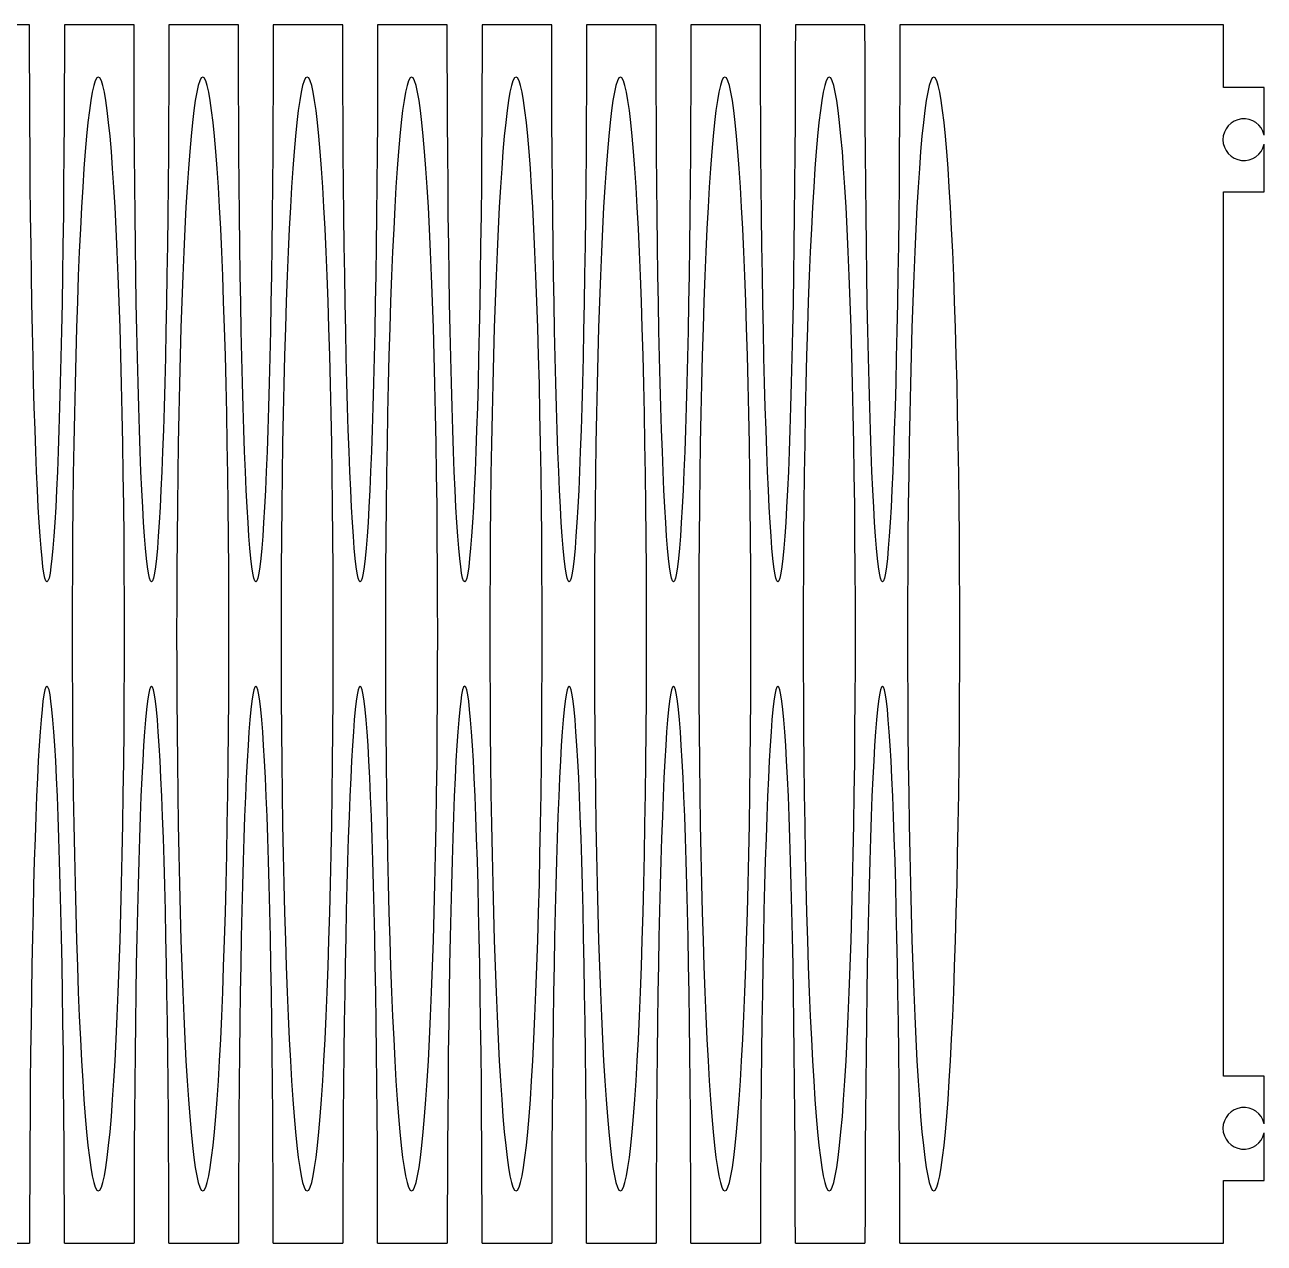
# Model space of a CAD drawing. Header units: inches. Extents: x 0.83 to 7.92, y -2.32 to 1.75.
# Drawn here: x 4.356 to 7.917, y -1.75 to 1.75 of the extents above; entities that cross this region are included whole.
import ezdxf

# ---------------------------------------------------------------- set-up
doc = ezdxf.new("R2010")
doc.units = ezdxf.units.IN
doc.header["$MEASUREMENT"] = 0

msp = doc.modelspace()

# ---------------------------------------------------------------- linework, layer by layer
at = {"color": 7, "linetype": 'Continuous', "lineweight": 25}
for p, q in [((4.37, 1.75), (4.17, 1.75)), ((4.67, 1.75), (4.47, 1.75)), ((4.97, 1.75), (4.77, 1.75)), ((5.27, 1.75), (5.07, 1.75)), ((5.57, 1.75), (5.37, 1.75)), ((5.87, 1.75), (5.67, 1.75)), ((6.17, 1.75), (5.97, 1.75)), ((6.47, 1.75), (6.27, 1.75)), ((6.77, 1.75), (6.57, 1.75)), ((7.8, 1.75), (6.87, 1.75)), ((7.8, 1.57), (7.8, 1.75)), ((7.917, 1.57), (7.8, 1.57)), ((7.917, 1.4333), (7.917, 1.57)), ((7.917, 1.27), (7.917, 1.4067)), ((7.8, 1.27), (7.917, 1.27)), ((7.8, -1.27), (7.8, 1.27)), ((7.917, -1.27), (7.8, -1.27)), ((7.917, -1.4067), (7.917, -1.27)), ((7.917, -1.57), (7.917, -1.4333)), ((7.8, -1.57), (7.917, -1.57)), ((7.8, -1.75), (7.8, -1.57)), ((4.17, -1.75), (4.37, -1.75)), ((4.47, -1.75), (4.67, -1.75)), ((4.77, -1.75), (4.97, -1.75)), ((5.07, -1.75), (5.27, -1.75)), ((5.37, -1.75), (5.57, -1.75)), ((5.67, -1.75), (5.87, -1.75)), ((5.97, -1.75), (6.17, -1.75)), ((6.27, -1.75), (6.47, -1.75)), ((6.57, -1.75), (6.77, -1.75)), ((6.87, -1.75), (7.8, -1.75))]:
    msp.add_line(p, q, dxfattribs=at)
at = {"color": 7, "linetype": 'Continuous', "lineweight": 25, "flags": 128}
for points in [[(4.47, 1.75), (4.4699, 1.657), (4.4697, 1.5643), (4.4692, 1.4722), (4.4687, 1.381), (4.4679, 1.2911), (4.467, 1.2028), (4.4659, 1.1163), (4.4647, 1.0319), (4.4633, 0.95), (4.4618, 0.8708), (4.4601, 0.7945), (4.4583, 0.7215), (4.4564, 0.652), (4.4543, 0.5862), (4.4521, 0.5243), (4.4499, 0.4666), (4.4475, 0.4132), (4.445, 0.3644), (4.4424, 0.3202), (4.4398, 0.2809), (4.4371, 0.2465), (4.4343, 0.2172), (4.4315, 0.1931), (4.4287, 0.1743), (4.4258, 0.1608), (4.4229, 0.1527), (4.42, 0.15), (4.4171, 0.1527), (4.4142, 0.1608), (4.4113, 0.1743), (4.4085, 0.1931), (4.4057, 0.2172), (4.4029, 0.2465), (4.4002, 0.2809), (4.3976, 0.3202), (4.395, 0.3644), (4.3925, 0.4132), (4.3901, 0.4666), (4.3879, 0.5243), (4.3857, 0.5862), (4.3836, 0.652), (4.3817, 0.7215), (4.3799, 0.7945), (4.3782, 0.8708), (4.3767, 0.95), (4.3753, 1.0319), (4.3741, 1.1163), (4.373, 1.2028), (4.3721, 1.2911), (4.3713, 1.381), (4.3708, 1.4722), (4.3703, 1.5643), (4.3701, 1.657), (4.37, 1.75)], [(4.77, 1.75), (4.7699, 1.657), (4.7697, 1.5643), (4.7692, 1.4722), (4.7687, 1.381), (4.7679, 1.2911), (4.767, 1.2028), (4.7659, 1.1163), (4.7647, 1.0319), (4.7633, 0.95), (4.7618, 0.8708), (4.7601, 0.7945), (4.7583, 0.7215), (4.7564, 0.652), (4.7543, 0.5862), (4.7521, 0.5243), (4.7499, 0.4666), (4.7475, 0.4132), (4.745, 0.3644), (4.7424, 0.3202), (4.7398, 0.2809), (4.7371, 0.2465), (4.7343, 0.2172), (4.7315, 0.1931), (4.7287, 0.1743), (4.7258, 0.1608), (4.7229, 0.1527), (4.72, 0.15), (4.7171, 0.1527), (4.7142, 0.1608), (4.7113, 0.1743), (4.7085, 0.1931), (4.7057, 0.2172), (4.7029, 0.2465), (4.7002, 0.2809), (4.6976, 0.3202), (4.695, 0.3644), (4.6925, 0.4132), (4.6901, 0.4666), (4.6879, 0.5243), (4.6857, 0.5862), (4.6836, 0.652), (4.6817, 0.7215), (4.6799, 0.7945), (4.6782, 0.8708), (4.6767, 0.95), (4.6753, 1.0319), (4.6741, 1.1163), (4.673, 1.2028), (4.6721, 1.2911), (4.6713, 1.381), (4.6708, 1.4722), (4.6703, 1.5643), (4.6701, 1.657), (4.67, 1.75)], [(5.07, 1.75), (5.0699, 1.657), (5.0697, 1.5643), (5.0692, 1.4722), (5.0687, 1.381), (5.0679, 1.2911), (5.067, 1.2028), (5.0659, 1.1163), (5.0647, 1.0319), (5.0633, 0.95), (5.0618, 0.8708), (5.0601, 0.7945), (5.0583, 0.7215), (5.0564, 0.652), (5.0543, 0.5862), (5.0521, 0.5243), (5.0499, 0.4666), (5.0475, 0.4132), (5.045, 0.3644), (5.0424, 0.3202), (5.0398, 0.2809), (5.0371, 0.2465), (5.0343, 0.2172), (5.0315, 0.1931), (5.0287, 0.1743), (5.0258, 0.1608), (5.0229, 0.1527), (5.02, 0.15), (5.0171, 0.1527), (5.0142, 0.1608), (5.0113, 0.1743), (5.0085, 0.1931), (5.0057, 0.2172), (5.0029, 0.2465), (5.0002, 0.2809), (4.9976, 0.3202), (4.995, 0.3644), (4.9925, 0.4132), (4.9901, 0.4666), (4.9879, 0.5243), (4.9857, 0.5862), (4.9836, 0.652), (4.9817, 0.7215), (4.9799, 0.7945), (4.9782, 0.8708), (4.9767, 0.95), (4.9753, 1.0319), (4.9741, 1.1163), (4.973, 1.2028), (4.9721, 1.2911), (4.9713, 1.381), (4.9708, 1.4722), (4.9703, 1.5643), (4.9701, 1.657), (4.97, 1.75)], [(5.37, 1.75), (5.3699, 1.657), (5.3697, 1.5643), (5.3692, 1.4722), (5.3687, 1.381), (5.3679, 1.2911), (5.367, 1.2028), (5.3659, 1.1163), (5.3647, 1.0319), (5.3633, 0.95), (5.3618, 0.8708), (5.3601, 0.7945), (5.3583, 0.7215), (5.3564, 0.652), (5.3543, 0.5862), (5.3521, 0.5243), (5.3499, 0.4666), (5.3475, 0.4132), (5.345, 0.3644), (5.3424, 0.3202), (5.3398, 0.2809), (5.3371, 0.2465), (5.3343, 0.2172), (5.3315, 0.1931), (5.3287, 0.1743), (5.3258, 0.1608), (5.3229, 0.1527), (5.32, 0.15), (5.3171, 0.1527), (5.3142, 0.1608), (5.3113, 0.1743), (5.3085, 0.1931), (5.3057, 0.2172), (5.3029, 0.2465), (5.3002, 0.2809), (5.2976, 0.3202), (5.295, 0.3644), (5.2925, 0.4132), (5.2901, 0.4666), (5.2879, 0.5243), (5.2857, 0.5862), (5.2836, 0.652), (5.2817, 0.7215), (5.2799, 0.7945), (5.2782, 0.8708), (5.2767, 0.95), (5.2753, 1.0319), (5.2741, 1.1163), (5.273, 1.2028), (5.2721, 1.2911), (5.2713, 1.381), (5.2708, 1.4722), (5.2703, 1.5643), (5.2701, 1.657), (5.27, 1.75)], [(5.67, 1.75), (5.6699, 1.657), (5.6697, 1.5643), (5.6692, 1.4722), (5.6687, 1.381), (5.6679, 1.2911), (5.667, 1.2028), (5.6659, 1.1163), (5.6647, 1.0319), (5.6633, 0.95), (5.6618, 0.8708), (5.6601, 0.7945), (5.6583, 0.7215), (5.6564, 0.652), (5.6543, 0.5862), (5.6521, 0.5243), (5.6499, 0.4666), (5.6475, 0.4132), (5.645, 0.3644), (5.6424, 0.3202), (5.6398, 0.2809), (5.6371, 0.2465), (5.6343, 0.2172), (5.6315, 0.1931), (5.6287, 0.1743), (5.6258, 0.1608), (5.6229, 0.1527), (5.62, 0.15), (5.6171, 0.1527), (5.6142, 0.1608), (5.6113, 0.1743), (5.6085, 0.1931), (5.6057, 0.2172), (5.6029, 0.2465), (5.6002, 0.2809), (5.5976, 0.3202), (5.595, 0.3644), (5.5925, 0.4132), (5.5901, 0.4666), (5.5879, 0.5243), (5.5857, 0.5862), (5.5836, 0.652), (5.5817, 0.7215), (5.5799, 0.7945), (5.5782, 0.8708), (5.5767, 0.95), (5.5753, 1.0319), (5.5741, 1.1163), (5.573, 1.2028), (5.5721, 1.2911), (5.5713, 1.381), (5.5708, 1.4722), (5.5703, 1.5643), (5.5701, 1.657), (5.57, 1.75)], [(5.97, 1.75), (5.9699, 1.657), (5.9697, 1.5643), (5.9692, 1.4722), (5.9687, 1.381), (5.9679, 1.2911), (5.967, 1.2028), (5.9659, 1.1163), (5.9647, 1.0319), (5.9633, 0.95), (5.9618, 0.8708), (5.9601, 0.7945), (5.9583, 0.7215), (5.9564, 0.652), (5.9543, 0.5862), (5.9521, 0.5243), (5.9499, 0.4666), (5.9475, 0.4132), (5.945, 0.3644), (5.9424, 0.3202), (5.9398, 0.2809), (5.9371, 0.2465), (5.9343, 0.2172), (5.9315, 0.1931), (5.9287, 0.1743), (5.9258, 0.1608), (5.9229, 0.1527), (5.92, 0.15), (5.9171, 0.1527), (5.9142, 0.1608), (5.9113, 0.1743), (5.9085, 0.1931), (5.9057, 0.2172), (5.9029, 0.2465), (5.9002, 0.2809), (5.8976, 0.3202), (5.895, 0.3644), (5.8925, 0.4132), (5.8901, 0.4666), (5.8879, 0.5243), (5.8857, 0.5862), (5.8836, 0.652), (5.8817, 0.7215), (5.8799, 0.7945), (5.8782, 0.8708), (5.8767, 0.95), (5.8753, 1.0319), (5.8741, 1.1163), (5.873, 1.2028), (5.8721, 1.2911), (5.8713, 1.381), (5.8708, 1.4722), (5.8703, 1.5643), (5.8701, 1.657), (5.87, 1.75)], [(6.27, 1.75), (6.2699, 1.657), (6.2697, 1.5643), (6.2692, 1.4722), (6.2687, 1.381), (6.2679, 1.2911), (6.267, 1.2028), (6.2659, 1.1163), (6.2647, 1.0319), (6.2633, 0.95), (6.2618, 0.8708), (6.2601, 0.7945), (6.2583, 0.7215), (6.2564, 0.652), (6.2543, 0.5862), (6.2521, 0.5243), (6.2499, 0.4666), (6.2475, 0.4132), (6.245, 0.3644), (6.2424, 0.3202), (6.2398, 0.2809), (6.2371, 0.2465), (6.2343, 0.2172), (6.2315, 0.1931), (6.2287, 0.1743), (6.2258, 0.1608), (6.2229, 0.1527), (6.22, 0.15), (6.2171, 0.1527), (6.2142, 0.1608), (6.2113, 0.1743), (6.2085, 0.1931), (6.2057, 0.2172), (6.2029, 0.2465), (6.2002, 0.2809), (6.1976, 0.3202), (6.195, 0.3644), (6.1925, 0.4132), (6.1901, 0.4666), (6.1879, 0.5243), (6.1857, 0.5862), (6.1836, 0.652), (6.1817, 0.7215), (6.1799, 0.7945), (6.1782, 0.8708), (6.1767, 0.95), (6.1753, 1.0319), (6.1741, 1.1163), (6.173, 1.2028), (6.1721, 1.2911), (6.1713, 1.381), (6.1708, 1.4722), (6.1703, 1.5643), (6.1701, 1.657), (6.17, 1.75)], [(6.57, 1.75), (6.5699, 1.657), (6.5697, 1.5643), (6.5692, 1.4722), (6.5687, 1.381), (6.5679, 1.2911), (6.567, 1.2028), (6.5659, 1.1163), (6.5647, 1.0319), (6.5633, 0.95), (6.5618, 0.8708), (6.5601, 0.7945), (6.5583, 0.7215), (6.5564, 0.652), (6.5543, 0.5862), (6.5521, 0.5243), (6.5499, 0.4666), (6.5475, 0.4132), (6.545, 0.3644), (6.5424, 0.3202), (6.5398, 0.2809), (6.5371, 0.2465), (6.5343, 0.2172), (6.5315, 0.1931), (6.5287, 0.1743), (6.5258, 0.1608), (6.5229, 0.1527), (6.52, 0.15), (6.5171, 0.1527), (6.5142, 0.1608), (6.5113, 0.1743), (6.5085, 0.1931), (6.5057, 0.2172), (6.5029, 0.2465), (6.5002, 0.2809), (6.4976, 0.3202), (6.495, 0.3644), (6.4925, 0.4132), (6.4901, 0.4666), (6.4879, 0.5243), (6.4857, 0.5862), (6.4836, 0.652), (6.4817, 0.7215), (6.4799, 0.7945), (6.4782, 0.8708), (6.4767, 0.95), (6.4753, 1.0319), (6.4741, 1.1163), (6.473, 1.2028), (6.4721, 1.2911), (6.4713, 1.381), (6.4708, 1.4722), (6.4703, 1.5643), (6.4701, 1.657), (6.47, 1.75)], [(6.87, 1.75), (6.8699, 1.657), (6.8697, 1.5643), (6.8692, 1.4722), (6.8687, 1.381), (6.8679, 1.2911), (6.867, 1.2028), (6.8659, 1.1163), (6.8647, 1.0319), (6.8633, 0.95), (6.8618, 0.8708), (6.8601, 0.7945), (6.8583, 0.7215), (6.8564, 0.652), (6.8543, 0.5862), (6.8521, 0.5243), (6.8499, 0.4666), (6.8475, 0.4132), (6.845, 0.3644), (6.8424, 0.3202), (6.8398, 0.2809), (6.8371, 0.2465), (6.8343, 0.2172), (6.8315, 0.1931), (6.8287, 0.1743), (6.8258, 0.1608), (6.8229, 0.1527), (6.82, 0.15), (6.8171, 0.1527), (6.8142, 0.1608), (6.8113, 0.1743), (6.8085, 0.1931), (6.8057, 0.2172), (6.8029, 0.2465), (6.8002, 0.2809), (6.7976, 0.3202), (6.795, 0.3644), (6.7925, 0.4132), (6.7901, 0.4666), (6.7879, 0.5243), (6.7857, 0.5862), (6.7836, 0.652), (6.7817, 0.7215), (6.7799, 0.7945), (6.7782, 0.8708), (6.7767, 0.95), (6.7753, 1.0319), (6.7741, 1.1163), (6.773, 1.2028), (6.7721, 1.2911), (6.7713, 1.381), (6.7708, 1.4722), (6.7703, 1.5643), (6.7701, 1.657), (6.77, 1.75)], [(4.5675, 1.6), (4.5631, 1.5973), (4.5588, 1.5892), (4.5545, 1.5757), (4.5502, 1.5569), (4.546, 1.5328), (4.5418, 1.5035), (4.5378, 1.4691), (4.5338, 1.4298), (4.53, 1.3856), (4.5263, 1.3368), (4.5227, 1.2834), (4.5193, 1.2257), (4.516, 1.1638), (4.5129, 1.098), (4.51, 1.0285), (4.5073, 0.9555), (4.5048, 0.8792), (4.5025, 0.8), (4.5005, 0.7181), (4.4986, 0.6337), (4.497, 0.5472), (4.4956, 0.4589), (4.4945, 0.369), (4.4936, 0.2778), (4.493, 0.1857), (4.4926, 0.093), (4.4925, 0), (4.4926, -0.093), (4.493, -0.1857), (4.4936, -0.2778), (4.4945, -0.369), (4.4956, -0.4589), (4.497, -0.5472), (4.4986, -0.6337), (4.5005, -0.7181), (4.5025, -0.8), (4.5048, -0.8792), (4.5073, -0.9555), (4.51, -1.0285), (4.5129, -1.098), (4.516, -1.1638), (4.5193, -1.2257), (4.5227, -1.2834), (4.5263, -1.3368), (4.53, -1.3856), (4.5338, -1.4298), (4.5378, -1.4691), (4.5418, -1.5035), (4.546, -1.5328), (4.5502, -1.5569), (4.5545, -1.5757), (4.5588, -1.5892), (4.5631, -1.5973), (4.5675, -1.6), (4.5718, -1.5973), (4.5762, -1.5892), (4.5805, -1.5757), (4.5848, -1.5569), (4.589, -1.5328), (4.5931, -1.5035), (4.5972, -1.4691), (4.6011, -1.4298), (4.605, -1.3856), (4.6087, -1.3368), (4.6123, -1.2834), (4.6157, -1.2257), (4.619, -1.1638), (4.622, -1.098), (4.6249, -1.0285), (4.6276, -0.9555), (4.6301, -0.8792), (4.6324, -0.8), (4.6345, -0.7181), (4.6363, -0.6337), (4.638, -0.5472), (4.6393, -0.4589), (4.6405, -0.369), (4.6413, -0.2778), (4.642, -0.1857), (4.6424, -0.093), (4.6425, 0), (4.6424, 0.093), (4.642, 0.1857), (4.6413, 0.2778), (4.6405, 0.369), (4.6393, 0.4589), (4.638, 0.5472), (4.6363, 0.6337), (4.6345, 0.7181), (4.6324, 0.8), (4.6301, 0.8792), (4.6276, 0.9555), (4.6249, 1.0285), (4.622, 1.098), (4.619, 1.1638), (4.6157, 1.2257), (4.6123, 1.2834), (4.6087, 1.3368), (4.605, 1.3856), (4.6011, 1.4298), (4.5972, 1.4691), (4.5931, 1.5035), (4.589, 1.5328), (4.5848, 1.5569), (4.5805, 1.5757), (4.5762, 1.5892), (4.5718, 1.5973), (4.5675, 1.6)], [(4.8675, 1.6), (4.8631, 1.5973), (4.8588, 1.5892), (4.8545, 1.5757), (4.8502, 1.5569), (4.846, 1.5328), (4.8418, 1.5035), (4.8378, 1.4691), (4.8338, 1.4298), (4.83, 1.3856), (4.8263, 1.3368), (4.8227, 1.2834), (4.8193, 1.2257), (4.816, 1.1638), (4.8129, 1.098), (4.81, 1.0285), (4.8073, 0.9555), (4.8048, 0.8792), (4.8025, 0.8), (4.8005, 0.7181), (4.7986, 0.6337), (4.797, 0.5472), (4.7956, 0.4589), (4.7945, 0.369), (4.7936, 0.2778), (4.793, 0.1857), (4.7926, 0.093), (4.7925, 0), (4.7926, -0.093), (4.793, -0.1857), (4.7936, -0.2778), (4.7945, -0.369), (4.7956, -0.4589), (4.797, -0.5472), (4.7986, -0.6337), (4.8005, -0.7181), (4.8025, -0.8), (4.8048, -0.8792), (4.8073, -0.9555), (4.81, -1.0285), (4.8129, -1.098), (4.816, -1.1638), (4.8193, -1.2257), (4.8227, -1.2834), (4.8263, -1.3368), (4.83, -1.3856), (4.8338, -1.4298), (4.8378, -1.4691), (4.8418, -1.5035), (4.846, -1.5328), (4.8502, -1.5569), (4.8545, -1.5757), (4.8588, -1.5892), (4.8631, -1.5973), (4.8675, -1.6), (4.8718, -1.5973), (4.8762, -1.5892), (4.8805, -1.5757), (4.8848, -1.5569), (4.889, -1.5328), (4.8931, -1.5035), (4.8972, -1.4691), (4.9011, -1.4298), (4.905, -1.3856), (4.9087, -1.3368), (4.9123, -1.2834), (4.9157, -1.2257), (4.919, -1.1638), (4.922, -1.098), (4.9249, -1.0285), (4.9276, -0.9555), (4.9301, -0.8792), (4.9324, -0.8), (4.9345, -0.7181), (4.9363, -0.6337), (4.938, -0.5472), (4.9393, -0.4589), (4.9405, -0.369), (4.9413, -0.2778), (4.942, -0.1857), (4.9424, -0.093), (4.9425, 0), (4.9424, 0.093), (4.942, 0.1857), (4.9413, 0.2778), (4.9405, 0.369), (4.9393, 0.4589), (4.938, 0.5472), (4.9363, 0.6337), (4.9345, 0.7181), (4.9324, 0.8), (4.9301, 0.8792), (4.9276, 0.9555), (4.9249, 1.0285), (4.922, 1.098), (4.919, 1.1638), (4.9157, 1.2257), (4.9123, 1.2834), (4.9087, 1.3368), (4.905, 1.3856), (4.9011, 1.4298), (4.8972, 1.4691), (4.8931, 1.5035), (4.889, 1.5328), (4.8848, 1.5569), (4.8805, 1.5757), (4.8762, 1.5892), (4.8718, 1.5973), (4.8675, 1.6)], [(5.1675, 1.6), (5.1631, 1.5973), (5.1588, 1.5892), (5.1545, 1.5757), (5.1502, 1.5569), (5.146, 1.5328), (5.1418, 1.5035), (5.1378, 1.4691), (5.1338, 1.4298), (5.13, 1.3856), (5.1263, 1.3368), (5.1227, 1.2834), (5.1193, 1.2257), (5.116, 1.1638), (5.1129, 1.098), (5.11, 1.0285), (5.1073, 0.9555), (5.1048, 0.8792), (5.1025, 0.8), (5.1005, 0.7181), (5.0986, 0.6337), (5.097, 0.5472), (5.0956, 0.4589), (5.0945, 0.369), (5.0936, 0.2778), (5.093, 0.1857), (5.0926, 0.093), (5.0925, 0), (5.0926, -0.093), (5.093, -0.1857), (5.0936, -0.2778), (5.0945, -0.369), (5.0956, -0.4589), (5.097, -0.5472), (5.0986, -0.6337), (5.1005, -0.7181), (5.1025, -0.8), (5.1048, -0.8792), (5.1073, -0.9555), (5.11, -1.0285), (5.1129, -1.098), (5.116, -1.1638), (5.1193, -1.2257), (5.1227, -1.2834), (5.1263, -1.3368), (5.13, -1.3856), (5.1338, -1.4298), (5.1378, -1.4691), (5.1418, -1.5035), (5.146, -1.5328), (5.1502, -1.5569), (5.1545, -1.5757), (5.1588, -1.5892), (5.1631, -1.5973), (5.1675, -1.6), (5.1718, -1.5973), (5.1762, -1.5892), (5.1805, -1.5757), (5.1848, -1.5569), (5.189, -1.5328), (5.1931, -1.5035), (5.1972, -1.4691), (5.2011, -1.4298), (5.205, -1.3856), (5.2087, -1.3368), (5.2123, -1.2834), (5.2157, -1.2257), (5.219, -1.1638), (5.222, -1.098), (5.2249, -1.0285), (5.2276, -0.9555), (5.2301, -0.8792), (5.2324, -0.8), (5.2345, -0.7181), (5.2363, -0.6337), (5.238, -0.5472), (5.2393, -0.4589), (5.2405, -0.369), (5.2413, -0.2778), (5.242, -0.1857), (5.2424, -0.093), (5.2425, 0), (5.2424, 0.093), (5.242, 0.1857), (5.2413, 0.2778), (5.2405, 0.369), (5.2393, 0.4589), (5.238, 0.5472), (5.2363, 0.6337), (5.2345, 0.7181), (5.2324, 0.8), (5.2301, 0.8792), (5.2276, 0.9555), (5.2249, 1.0285), (5.222, 1.098), (5.219, 1.1638), (5.2157, 1.2257), (5.2123, 1.2834), (5.2087, 1.3368), (5.205, 1.3856), (5.2011, 1.4298), (5.1972, 1.4691), (5.1931, 1.5035), (5.189, 1.5328), (5.1848, 1.5569), (5.1805, 1.5757), (5.1762, 1.5892), (5.1718, 1.5973), (5.1675, 1.6)], [(5.4675, 1.6), (5.4631, 1.5973), (5.4588, 1.5892), (5.4545, 1.5757), (5.4502, 1.5569), (5.446, 1.5328), (5.4418, 1.5035), (5.4378, 1.4691), (5.4338, 1.4298), (5.43, 1.3856), (5.4263, 1.3368), (5.4227, 1.2834), (5.4193, 1.2257), (5.416, 1.1638), (5.4129, 1.098), (5.41, 1.0285), (5.4073, 0.9555), (5.4048, 0.8792), (5.4025, 0.8), (5.4005, 0.7181), (5.3986, 0.6337), (5.397, 0.5472), (5.3956, 0.4589), (5.3945, 0.369), (5.3936, 0.2778), (5.393, 0.1857), (5.3926, 0.093), (5.3925, 0), (5.3926, -0.093), (5.393, -0.1857), (5.3936, -0.2778), (5.3945, -0.369), (5.3956, -0.4589), (5.397, -0.5472), (5.3986, -0.6337), (5.4005, -0.7181), (5.4025, -0.8), (5.4048, -0.8792), (5.4073, -0.9555), (5.41, -1.0285), (5.4129, -1.098), (5.416, -1.1638), (5.4193, -1.2257), (5.4227, -1.2834), (5.4263, -1.3368), (5.43, -1.3856), (5.4338, -1.4298), (5.4378, -1.4691), (5.4418, -1.5035), (5.446, -1.5328), (5.4502, -1.5569), (5.4545, -1.5757), (5.4588, -1.5892), (5.4631, -1.5973), (5.4675, -1.6), (5.4718, -1.5973), (5.4762, -1.5892), (5.4805, -1.5757), (5.4848, -1.5569), (5.489, -1.5328), (5.4931, -1.5035), (5.4972, -1.4691), (5.5011, -1.4298), (5.505, -1.3856), (5.5087, -1.3368), (5.5123, -1.2834), (5.5157, -1.2257), (5.519, -1.1638), (5.522, -1.098), (5.5249, -1.0285), (5.5276, -0.9555), (5.5301, -0.8792), (5.5324, -0.8), (5.5345, -0.7181), (5.5363, -0.6337), (5.538, -0.5472), (5.5393, -0.4589), (5.5405, -0.369), (5.5413, -0.2778), (5.542, -0.1857), (5.5424, -0.093), (5.5425, 0), (5.5424, 0.093), (5.542, 0.1857), (5.5413, 0.2778), (5.5405, 0.369), (5.5393, 0.4589), (5.538, 0.5472), (5.5363, 0.6337), (5.5345, 0.7181), (5.5324, 0.8), (5.5301, 0.8792), (5.5276, 0.9555), (5.5249, 1.0285), (5.522, 1.098), (5.519, 1.1638), (5.5157, 1.2257), (5.5123, 1.2834), (5.5087, 1.3368), (5.505, 1.3856), (5.5011, 1.4298), (5.4972, 1.4691), (5.4931, 1.5035), (5.489, 1.5328), (5.4848, 1.5569), (5.4805, 1.5757), (5.4762, 1.5892), (5.4718, 1.5973), (5.4675, 1.6)], [(5.7675, 1.6), (5.7631, 1.5973), (5.7588, 1.5892), (5.7545, 1.5757), (5.7502, 1.5569), (5.746, 1.5328), (5.7418, 1.5035), (5.7378, 1.4691), (5.7338, 1.4298), (5.73, 1.3856), (5.7263, 1.3368), (5.7227, 1.2834), (5.7193, 1.2257), (5.716, 1.1638), (5.7129, 1.098), (5.71, 1.0285), (5.7073, 0.9555), (5.7048, 0.8792), (5.7025, 0.8), (5.7005, 0.7181), (5.6986, 0.6337), (5.697, 0.5472), (5.6956, 0.4589), (5.6945, 0.369), (5.6936, 0.2778), (5.693, 0.1857), (5.6926, 0.093), (5.6925, 0), (5.6926, -0.093), (5.693, -0.1857), (5.6936, -0.2778), (5.6945, -0.369), (5.6956, -0.4589), (5.697, -0.5472), (5.6986, -0.6337), (5.7005, -0.7181), (5.7025, -0.8), (5.7048, -0.8792), (5.7073, -0.9555), (5.71, -1.0285), (5.7129, -1.098), (5.716, -1.1638), (5.7193, -1.2257), (5.7227, -1.2834), (5.7263, -1.3368), (5.73, -1.3856), (5.7338, -1.4298), (5.7378, -1.4691), (5.7418, -1.5035), (5.746, -1.5328), (5.7502, -1.5569), (5.7545, -1.5757), (5.7588, -1.5892), (5.7631, -1.5973), (5.7675, -1.6), (5.7718, -1.5973), (5.7762, -1.5892), (5.7805, -1.5757), (5.7848, -1.5569), (5.789, -1.5328), (5.7931, -1.5035), (5.7972, -1.4691), (5.8011, -1.4298), (5.805, -1.3856), (5.8087, -1.3368), (5.8123, -1.2834), (5.8157, -1.2257), (5.819, -1.1638), (5.822, -1.098), (5.8249, -1.0285), (5.8276, -0.9555), (5.8301, -0.8792), (5.8324, -0.8), (5.8345, -0.7181), (5.8363, -0.6337), (5.838, -0.5472), (5.8393, -0.4589), (5.8405, -0.369), (5.8413, -0.2778), (5.842, -0.1857), (5.8424, -0.093), (5.8425, 0), (5.8424, 0.093), (5.842, 0.1857), (5.8413, 0.2778), (5.8405, 0.369), (5.8393, 0.4589), (5.838, 0.5472), (5.8363, 0.6337), (5.8345, 0.7181), (5.8324, 0.8), (5.8301, 0.8792), (5.8276, 0.9555), (5.8249, 1.0285), (5.822, 1.098), (5.819, 1.1638), (5.8157, 1.2257), (5.8123, 1.2834), (5.8087, 1.3368), (5.805, 1.3856), (5.8011, 1.4298), (5.7972, 1.4691), (5.7931, 1.5035), (5.789, 1.5328), (5.7848, 1.5569), (5.7805, 1.5757), (5.7762, 1.5892), (5.7718, 1.5973), (5.7675, 1.6)], [(6.0675, 1.6), (6.0631, 1.5973), (6.0588, 1.5892), (6.0545, 1.5757), (6.0502, 1.5569), (6.046, 1.5328), (6.0418, 1.5035), (6.0378, 1.4691), (6.0338, 1.4298), (6.03, 1.3856), (6.0263, 1.3368), (6.0227, 1.2834), (6.0193, 1.2257), (6.016, 1.1638), (6.0129, 1.098), (6.01, 1.0285), (6.0073, 0.9555), (6.0048, 0.8792), (6.0025, 0.8), (6.0005, 0.7181), (5.9986, 0.6337), (5.997, 0.5472), (5.9956, 0.4589), (5.9945, 0.369), (5.9936, 0.2778), (5.993, 0.1857), (5.9926, 0.093), (5.9925, 0), (5.9926, -0.093), (5.993, -0.1857), (5.9936, -0.2778), (5.9945, -0.369), (5.9956, -0.4589), (5.997, -0.5472), (5.9986, -0.6337), (6.0005, -0.7181), (6.0025, -0.8), (6.0048, -0.8792), (6.0073, -0.9555), (6.01, -1.0285), (6.0129, -1.098), (6.016, -1.1638), (6.0193, -1.2257), (6.0227, -1.2834), (6.0263, -1.3368), (6.03, -1.3856), (6.0338, -1.4298), (6.0378, -1.4691), (6.0418, -1.5035), (6.046, -1.5328), (6.0502, -1.5569), (6.0545, -1.5757), (6.0588, -1.5892), (6.0631, -1.5973), (6.0675, -1.6), (6.0718, -1.5973), (6.0762, -1.5892), (6.0805, -1.5757), (6.0848, -1.5569), (6.089, -1.5328), (6.0931, -1.5035), (6.0972, -1.4691), (6.1011, -1.4298), (6.105, -1.3856), (6.1087, -1.3368), (6.1123, -1.2834), (6.1157, -1.2257), (6.119, -1.1638), (6.122, -1.098), (6.1249, -1.0285), (6.1276, -0.9555), (6.1301, -0.8792), (6.1324, -0.8), (6.1345, -0.7181), (6.1363, -0.6337), (6.138, -0.5472), (6.1393, -0.4589), (6.1405, -0.369), (6.1413, -0.2778), (6.142, -0.1857), (6.1424, -0.093), (6.1425, 0), (6.1424, 0.093), (6.142, 0.1857), (6.1413, 0.2778), (6.1405, 0.369), (6.1393, 0.4589), (6.138, 0.5472), (6.1363, 0.6337), (6.1345, 0.7181), (6.1324, 0.8), (6.1301, 0.8792), (6.1276, 0.9555), (6.1249, 1.0285), (6.122, 1.098), (6.119, 1.1638), (6.1157, 1.2257), (6.1123, 1.2834), (6.1087, 1.3368), (6.105, 1.3856), (6.1011, 1.4298), (6.0972, 1.4691), (6.0931, 1.5035), (6.089, 1.5328), (6.0848, 1.5569), (6.0805, 1.5757), (6.0762, 1.5892), (6.0718, 1.5973), (6.0675, 1.6)], [(6.3675, 1.6), (6.3631, 1.5973), (6.3588, 1.5892), (6.3545, 1.5757), (6.3502, 1.5569), (6.346, 1.5328), (6.3418, 1.5035), (6.3378, 1.4691), (6.3338, 1.4298), (6.33, 1.3856), (6.3263, 1.3368), (6.3227, 1.2834), (6.3193, 1.2257), (6.316, 1.1638), (6.3129, 1.098), (6.31, 1.0285), (6.3073, 0.9555), (6.3048, 0.8792), (6.3025, 0.8), (6.3005, 0.7181), (6.2986, 0.6337), (6.297, 0.5472), (6.2956, 0.4589), (6.2945, 0.369), (6.2936, 0.2778), (6.293, 0.1857), (6.2926, 0.093), (6.2925, 0), (6.2926, -0.093), (6.293, -0.1857), (6.2936, -0.2778), (6.2945, -0.369), (6.2956, -0.4589), (6.297, -0.5472), (6.2986, -0.6337), (6.3005, -0.7181), (6.3025, -0.8), (6.3048, -0.8792), (6.3073, -0.9555), (6.31, -1.0285), (6.3129, -1.098), (6.316, -1.1638), (6.3193, -1.2257), (6.3227, -1.2834), (6.3263, -1.3368), (6.33, -1.3856), (6.3338, -1.4298), (6.3378, -1.4691), (6.3418, -1.5035), (6.346, -1.5328), (6.3502, -1.5569), (6.3545, -1.5757), (6.3588, -1.5892), (6.3631, -1.5973), (6.3675, -1.6), (6.3718, -1.5973), (6.3762, -1.5892), (6.3805, -1.5757), (6.3848, -1.5569), (6.389, -1.5328), (6.3931, -1.5035), (6.3972, -1.4691), (6.4011, -1.4298), (6.405, -1.3856), (6.4087, -1.3368), (6.4123, -1.2834), (6.4157, -1.2257), (6.419, -1.1638), (6.422, -1.098), (6.4249, -1.0285), (6.4276, -0.9555), (6.4301, -0.8792), (6.4324, -0.8), (6.4345, -0.7181), (6.4363, -0.6337), (6.438, -0.5472), (6.4393, -0.4589), (6.4405, -0.369), (6.4413, -0.2778), (6.442, -0.1857), (6.4424, -0.093), (6.4425, 0), (6.4424, 0.093), (6.442, 0.1857), (6.4413, 0.2778), (6.4405, 0.369), (6.4393, 0.4589), (6.438, 0.5472), (6.4363, 0.6337), (6.4345, 0.7181), (6.4324, 0.8), (6.4301, 0.8792), (6.4276, 0.9555), (6.4249, 1.0285), (6.422, 1.098), (6.419, 1.1638), (6.4157, 1.2257), (6.4123, 1.2834), (6.4087, 1.3368), (6.405, 1.3856), (6.4011, 1.4298), (6.3972, 1.4691), (6.3931, 1.5035), (6.389, 1.5328), (6.3848, 1.5569), (6.3805, 1.5757), (6.3762, 1.5892), (6.3718, 1.5973), (6.3675, 1.6)], [(6.6675, 1.6), (6.6631, 1.5973), (6.6588, 1.5892), (6.6545, 1.5757), (6.6502, 1.5569), (6.646, 1.5328), (6.6418, 1.5035), (6.6378, 1.4691), (6.6338, 1.4298), (6.63, 1.3856), (6.6263, 1.3368), (6.6227, 1.2834), (6.6193, 1.2257), (6.616, 1.1638), (6.6129, 1.098), (6.61, 1.0285), (6.6073, 0.9555), (6.6048, 0.8792), (6.6025, 0.8), (6.6005, 0.7181), (6.5986, 0.6337), (6.597, 0.5472), (6.5956, 0.4589), (6.5945, 0.369), (6.5936, 0.2778), (6.593, 0.1857), (6.5926, 0.093), (6.5925, 0), (6.5926, -0.093), (6.593, -0.1857), (6.5936, -0.2778), (6.5945, -0.369), (6.5956, -0.4589), (6.597, -0.5472), (6.5986, -0.6337), (6.6005, -0.7181), (6.6025, -0.8), (6.6048, -0.8792), (6.6073, -0.9555), (6.61, -1.0285), (6.6129, -1.098), (6.616, -1.1638), (6.6193, -1.2257), (6.6227, -1.2834), (6.6263, -1.3368), (6.63, -1.3856), (6.6338, -1.4298), (6.6378, -1.4691), (6.6418, -1.5035), (6.646, -1.5328), (6.6502, -1.5569), (6.6545, -1.5757), (6.6588, -1.5892), (6.6631, -1.5973), (6.6675, -1.6), (6.6718, -1.5973), (6.6762, -1.5892), (6.6805, -1.5757), (6.6848, -1.5569), (6.689, -1.5328), (6.6931, -1.5035), (6.6972, -1.4691), (6.7011, -1.4298), (6.705, -1.3856), (6.7087, -1.3368), (6.7123, -1.2834), (6.7157, -1.2257), (6.719, -1.1638), (6.722, -1.098), (6.7249, -1.0285), (6.7276, -0.9555), (6.7301, -0.8792), (6.7324, -0.8), (6.7345, -0.7181), (6.7363, -0.6337), (6.738, -0.5472), (6.7393, -0.4589), (6.7405, -0.369), (6.7413, -0.2778), (6.742, -0.1857), (6.7424, -0.093), (6.7425, 0), (6.7424, 0.093), (6.742, 0.1857), (6.7413, 0.2778), (6.7405, 0.369), (6.7393, 0.4589), (6.738, 0.5472), (6.7363, 0.6337), (6.7345, 0.7181), (6.7324, 0.8), (6.7301, 0.8792), (6.7276, 0.9555), (6.7249, 1.0285), (6.722, 1.098), (6.719, 1.1638), (6.7157, 1.2257), (6.7123, 1.2834), (6.7087, 1.3368), (6.705, 1.3856), (6.7011, 1.4298), (6.6972, 1.4691), (6.6931, 1.5035), (6.689, 1.5328), (6.6848, 1.5569), (6.6805, 1.5757), (6.6762, 1.5892), (6.6718, 1.5973), (6.6675, 1.6)], [(6.9675, 1.6), (6.9631, 1.5973), (6.9588, 1.5892), (6.9545, 1.5757), (6.9502, 1.5569), (6.946, 1.5328), (6.9418, 1.5035), (6.9378, 1.4691), (6.9338, 1.4298), (6.93, 1.3856), (6.9263, 1.3368), (6.9227, 1.2834), (6.9193, 1.2257), (6.916, 1.1638), (6.9129, 1.098), (6.91, 1.0285), (6.9073, 0.9555), (6.9048, 0.8792), (6.9025, 0.8), (6.9005, 0.7181), (6.8986, 0.6337), (6.897, 0.5472), (6.8956, 0.4589), (6.8945, 0.369), (6.8936, 0.2778), (6.893, 0.1857), (6.8926, 0.093), (6.8925, 0), (6.8926, -0.093), (6.893, -0.1857), (6.8936, -0.2778), (6.8945, -0.369), (6.8956, -0.4589), (6.897, -0.5472), (6.8986, -0.6337), (6.9005, -0.7181), (6.9025, -0.8), (6.9048, -0.8792), (6.9073, -0.9555), (6.91, -1.0285), (6.9129, -1.098), (6.916, -1.1638), (6.9193, -1.2257), (6.9227, -1.2834), (6.9263, -1.3368), (6.93, -1.3856), (6.9338, -1.4298), (6.9378, -1.4691), (6.9418, -1.5035), (6.946, -1.5328), (6.9502, -1.5569), (6.9545, -1.5757), (6.9588, -1.5892), (6.9631, -1.5973), (6.9675, -1.6), (6.9718, -1.5973), (6.9762, -1.5892), (6.9805, -1.5757), (6.9848, -1.5569), (6.989, -1.5328), (6.9931, -1.5035), (6.9972, -1.4691), (7.0011, -1.4298), (7.005, -1.3856), (7.0087, -1.3368), (7.0123, -1.2834), (7.0157, -1.2257), (7.019, -1.1638), (7.022, -1.098), (7.0249, -1.0285), (7.0276, -0.9555), (7.0301, -0.8792), (7.0324, -0.8), (7.0345, -0.7181), (7.0363, -0.6337), (7.038, -0.5472), (7.0393, -0.4589), (7.0405, -0.369), (7.0413, -0.2778), (7.042, -0.1857), (7.0424, -0.093), (7.0425, 0), (7.0424, 0.093), (7.042, 0.1857), (7.0413, 0.2778), (7.0405, 0.369), (7.0393, 0.4589), (7.038, 0.5472), (7.0363, 0.6337), (7.0345, 0.7181), (7.0324, 0.8), (7.0301, 0.8792), (7.0276, 0.9555), (7.0249, 1.0285), (7.022, 1.098), (7.019, 1.1638), (7.0157, 1.2257), (7.0123, 1.2834), (7.0087, 1.3368), (7.005, 1.3856), (7.0011, 1.4298), (6.9972, 1.4691), (6.9931, 1.5035), (6.989, 1.5328), (6.9848, 1.5569), (6.9805, 1.5757), (6.9762, 1.5892), (6.9718, 1.5973), (6.9675, 1.6)], [(4.47, -1.75), (4.4699, -1.657), (4.4697, -1.5643), (4.4692, -1.4722), (4.4687, -1.381), (4.4679, -1.2911), (4.467, -1.2028), (4.4659, -1.1163), (4.4647, -1.0319), (4.4633, -0.95), (4.4618, -0.8708), (4.4601, -0.7945), (4.4583, -0.7215), (4.4564, -0.652), (4.4543, -0.5862), (4.4521, -0.5243), (4.4499, -0.4666), (4.4475, -0.4132), (4.445, -0.3644), (4.4424, -0.3202), (4.4398, -0.2809), (4.4371, -0.2465), (4.4343, -0.2172), (4.4315, -0.1931), (4.4287, -0.1743), (4.4258, -0.1608), (4.4229, -0.1527), (4.42, -0.15), (4.4171, -0.1527), (4.4142, -0.1608), (4.4113, -0.1743), (4.4085, -0.1931), (4.4057, -0.2172), (4.4029, -0.2465), (4.4002, -0.2809), (4.3976, -0.3202), (4.395, -0.3644), (4.3925, -0.4132), (4.3901, -0.4666), (4.3879, -0.5243), (4.3857, -0.5862), (4.3836, -0.652), (4.3817, -0.7215), (4.3799, -0.7945), (4.3782, -0.8708), (4.3767, -0.95), (4.3753, -1.0319), (4.3741, -1.1163), (4.373, -1.2028), (4.3721, -1.2911), (4.3713, -1.381), (4.3708, -1.4722), (4.3703, -1.5643), (4.3701, -1.657), (4.37, -1.75)], [(4.77, -1.75), (4.7699, -1.657), (4.7697, -1.5643), (4.7692, -1.4722), (4.7687, -1.381), (4.7679, -1.2911), (4.767, -1.2028), (4.7659, -1.1163), (4.7647, -1.0319), (4.7633, -0.95), (4.7618, -0.8708), (4.7601, -0.7945), (4.7583, -0.7215), (4.7564, -0.652), (4.7543, -0.5862), (4.7521, -0.5243), (4.7499, -0.4666), (4.7475, -0.4132), (4.745, -0.3644), (4.7424, -0.3202), (4.7398, -0.2809), (4.7371, -0.2465), (4.7343, -0.2172), (4.7315, -0.1931), (4.7287, -0.1743), (4.7258, -0.1608), (4.7229, -0.1527), (4.72, -0.15), (4.7171, -0.1527), (4.7142, -0.1608), (4.7113, -0.1743), (4.7085, -0.1931), (4.7057, -0.2172), (4.7029, -0.2465), (4.7002, -0.2809), (4.6976, -0.3202), (4.695, -0.3644), (4.6925, -0.4132), (4.6901, -0.4666), (4.6879, -0.5243), (4.6857, -0.5862), (4.6836, -0.652), (4.6817, -0.7215), (4.6799, -0.7945), (4.6782, -0.8708), (4.6767, -0.95), (4.6753, -1.0319), (4.6741, -1.1163), (4.673, -1.2028), (4.6721, -1.2911), (4.6713, -1.381), (4.6708, -1.4722), (4.6703, -1.5643), (4.6701, -1.657), (4.67, -1.75)], [(5.07, -1.75), (5.0699, -1.657), (5.0697, -1.5643), (5.0692, -1.4722), (5.0687, -1.381), (5.0679, -1.2911), (5.067, -1.2028), (5.0659, -1.1163), (5.0647, -1.0319), (5.0633, -0.95), (5.0618, -0.8708), (5.0601, -0.7945), (5.0583, -0.7215), (5.0564, -0.652), (5.0543, -0.5862), (5.0521, -0.5243), (5.0499, -0.4666), (5.0475, -0.4132), (5.045, -0.3644), (5.0424, -0.3202), (5.0398, -0.2809), (5.0371, -0.2465), (5.0343, -0.2172), (5.0315, -0.1931), (5.0287, -0.1743), (5.0258, -0.1608), (5.0229, -0.1527), (5.02, -0.15), (5.0171, -0.1527), (5.0142, -0.1608), (5.0113, -0.1743), (5.0085, -0.1931), (5.0057, -0.2172), (5.0029, -0.2465), (5.0002, -0.2809), (4.9976, -0.3202), (4.995, -0.3644), (4.9925, -0.4132), (4.9901, -0.4666), (4.9879, -0.5243), (4.9857, -0.5862), (4.9836, -0.652), (4.9817, -0.7215), (4.9799, -0.7945), (4.9782, -0.8708), (4.9767, -0.95), (4.9753, -1.0319), (4.9741, -1.1163), (4.973, -1.2028), (4.9721, -1.2911), (4.9713, -1.381), (4.9708, -1.4722), (4.9703, -1.5643), (4.9701, -1.657), (4.97, -1.75)], [(5.37, -1.75), (5.3699, -1.657), (5.3697, -1.5643), (5.3692, -1.4722), (5.3687, -1.381), (5.3679, -1.2911), (5.367, -1.2028), (5.3659, -1.1163), (5.3647, -1.0319), (5.3633, -0.95), (5.3618, -0.8708), (5.3601, -0.7945), (5.3583, -0.7215), (5.3564, -0.652), (5.3543, -0.5862), (5.3521, -0.5243), (5.3499, -0.4666), (5.3475, -0.4132), (5.345, -0.3644), (5.3424, -0.3202), (5.3398, -0.2809), (5.3371, -0.2465), (5.3343, -0.2172), (5.3315, -0.1931), (5.3287, -0.1743), (5.3258, -0.1608), (5.3229, -0.1527), (5.32, -0.15), (5.3171, -0.1527), (5.3142, -0.1608), (5.3113, -0.1743), (5.3085, -0.1931), (5.3057, -0.2172), (5.3029, -0.2465), (5.3002, -0.2809), (5.2976, -0.3202), (5.295, -0.3644), (5.2925, -0.4132), (5.2901, -0.4666), (5.2879, -0.5243), (5.2857, -0.5862), (5.2836, -0.652), (5.2817, -0.7215), (5.2799, -0.7945), (5.2782, -0.8708), (5.2767, -0.95), (5.2753, -1.0319), (5.2741, -1.1163), (5.273, -1.2028), (5.2721, -1.2911), (5.2713, -1.381), (5.2708, -1.4722), (5.2703, -1.5643), (5.2701, -1.657), (5.27, -1.75)], [(5.67, -1.75), (5.6699, -1.657), (5.6697, -1.5643), (5.6692, -1.4722), (5.6687, -1.381), (5.6679, -1.2911), (5.667, -1.2028), (5.6659, -1.1163), (5.6647, -1.0319), (5.6633, -0.95), (5.6618, -0.8708), (5.6601, -0.7945), (5.6583, -0.7215), (5.6564, -0.652), (5.6543, -0.5862), (5.6521, -0.5243), (5.6499, -0.4666), (5.6475, -0.4132), (5.645, -0.3644), (5.6424, -0.3202), (5.6398, -0.2809), (5.6371, -0.2465), (5.6343, -0.2172), (5.6315, -0.1931), (5.6287, -0.1743), (5.6258, -0.1608), (5.6229, -0.1527), (5.62, -0.15), (5.6171, -0.1527), (5.6142, -0.1608), (5.6113, -0.1743), (5.6085, -0.1931), (5.6057, -0.2172), (5.6029, -0.2465), (5.6002, -0.2809), (5.5976, -0.3202), (5.595, -0.3644), (5.5925, -0.4132), (5.5901, -0.4666), (5.5879, -0.5243), (5.5857, -0.5862), (5.5836, -0.652), (5.5817, -0.7215), (5.5799, -0.7945), (5.5782, -0.8708), (5.5767, -0.95), (5.5753, -1.0319), (5.5741, -1.1163), (5.573, -1.2028), (5.5721, -1.2911), (5.5713, -1.381), (5.5708, -1.4722), (5.5703, -1.5643), (5.5701, -1.657), (5.57, -1.75)], [(5.97, -1.75), (5.9699, -1.657), (5.9697, -1.5643), (5.9692, -1.4722), (5.9687, -1.381), (5.9679, -1.2911), (5.967, -1.2028), (5.9659, -1.1163), (5.9647, -1.0319), (5.9633, -0.95), (5.9618, -0.8708), (5.9601, -0.7945), (5.9583, -0.7215), (5.9564, -0.652), (5.9543, -0.5862), (5.9521, -0.5243), (5.9499, -0.4666), (5.9475, -0.4132), (5.945, -0.3644), (5.9424, -0.3202), (5.9398, -0.2809), (5.9371, -0.2465), (5.9343, -0.2172), (5.9315, -0.1931), (5.9287, -0.1743), (5.9258, -0.1608), (5.9229, -0.1527), (5.92, -0.15), (5.9171, -0.1527), (5.9142, -0.1608), (5.9113, -0.1743), (5.9085, -0.1931), (5.9057, -0.2172), (5.9029, -0.2465), (5.9002, -0.2809), (5.8976, -0.3202), (5.895, -0.3644), (5.8925, -0.4132), (5.8901, -0.4666), (5.8879, -0.5243), (5.8857, -0.5862), (5.8836, -0.652), (5.8817, -0.7215), (5.8799, -0.7945), (5.8782, -0.8708), (5.8767, -0.95), (5.8753, -1.0319), (5.8741, -1.1163), (5.873, -1.2028), (5.8721, -1.2911), (5.8713, -1.381), (5.8708, -1.4722), (5.8703, -1.5643), (5.8701, -1.657), (5.87, -1.75)], [(6.27, -1.75), (6.2699, -1.657), (6.2697, -1.5643), (6.2692, -1.4722), (6.2687, -1.381), (6.2679, -1.2911), (6.267, -1.2028), (6.2659, -1.1163), (6.2647, -1.0319), (6.2633, -0.95), (6.2618, -0.8708), (6.2601, -0.7945), (6.2583, -0.7215), (6.2564, -0.652), (6.2543, -0.5862), (6.2521, -0.5243), (6.2499, -0.4666), (6.2475, -0.4132), (6.245, -0.3644), (6.2424, -0.3202), (6.2398, -0.2809), (6.2371, -0.2465), (6.2343, -0.2172), (6.2315, -0.1931), (6.2287, -0.1743), (6.2258, -0.1608), (6.2229, -0.1527), (6.22, -0.15), (6.2171, -0.1527), (6.2142, -0.1608), (6.2113, -0.1743), (6.2085, -0.1931), (6.2057, -0.2172), (6.2029, -0.2465), (6.2002, -0.2809), (6.1976, -0.3202), (6.195, -0.3644), (6.1925, -0.4132), (6.1901, -0.4666), (6.1879, -0.5243), (6.1857, -0.5862), (6.1836, -0.652), (6.1817, -0.7215), (6.1799, -0.7945), (6.1782, -0.8708), (6.1767, -0.95), (6.1753, -1.0319), (6.1741, -1.1163), (6.173, -1.2028), (6.1721, -1.2911), (6.1713, -1.381), (6.1708, -1.4722), (6.1703, -1.5643), (6.1701, -1.657), (6.17, -1.75)], [(6.57, -1.75), (6.5699, -1.657), (6.5697, -1.5643), (6.5692, -1.4722), (6.5687, -1.381), (6.5679, -1.2911), (6.567, -1.2028), (6.5659, -1.1163), (6.5647, -1.0319), (6.5633, -0.95), (6.5618, -0.8708), (6.5601, -0.7945), (6.5583, -0.7215), (6.5564, -0.652), (6.5543, -0.5862), (6.5521, -0.5243), (6.5499, -0.4666), (6.5475, -0.4132), (6.545, -0.3644), (6.5424, -0.3202), (6.5398, -0.2809), (6.5371, -0.2465), (6.5343, -0.2172), (6.5315, -0.1931), (6.5287, -0.1743), (6.5258, -0.1608), (6.5229, -0.1527), (6.52, -0.15), (6.5171, -0.1527), (6.5142, -0.1608), (6.5113, -0.1743), (6.5085, -0.1931), (6.5057, -0.2172), (6.5029, -0.2465), (6.5002, -0.2809), (6.4976, -0.3202), (6.495, -0.3644), (6.4925, -0.4132), (6.4901, -0.4666), (6.4879, -0.5243), (6.4857, -0.5862), (6.4836, -0.652), (6.4817, -0.7215), (6.4799, -0.7945), (6.4782, -0.8708), (6.4767, -0.95), (6.4753, -1.0319), (6.4741, -1.1163), (6.473, -1.2028), (6.4721, -1.2911), (6.4713, -1.381), (6.4708, -1.4722), (6.4703, -1.5643), (6.4701, -1.657), (6.47, -1.75)], [(6.87, -1.75), (6.8699, -1.657), (6.8697, -1.5643), (6.8692, -1.4722), (6.8687, -1.381), (6.8679, -1.2911), (6.867, -1.2028), (6.8659, -1.1163), (6.8647, -1.0319), (6.8633, -0.95), (6.8618, -0.8708), (6.8601, -0.7945), (6.8583, -0.7215), (6.8564, -0.652), (6.8543, -0.5862), (6.8521, -0.5243), (6.8499, -0.4666), (6.8475, -0.4132), (6.845, -0.3644), (6.8424, -0.3202), (6.8398, -0.2809), (6.8371, -0.2465), (6.8343, -0.2172), (6.8315, -0.1931), (6.8287, -0.1743), (6.8258, -0.1608), (6.8229, -0.1527), (6.82, -0.15), (6.8171, -0.1527), (6.8142, -0.1608), (6.8113, -0.1743), (6.8085, -0.1931), (6.8057, -0.2172), (6.8029, -0.2465), (6.8002, -0.2809), (6.7976, -0.3202), (6.795, -0.3644), (6.7925, -0.4132), (6.7901, -0.4666), (6.7879, -0.5243), (6.7857, -0.5862), (6.7836, -0.652), (6.7817, -0.7215), (6.7799, -0.7945), (6.7782, -0.8708), (6.7767, -0.95), (6.7753, -1.0319), (6.7741, -1.1163), (6.773, -1.2028), (6.7721, -1.2911), (6.7713, -1.381), (6.7708, -1.4722), (6.7703, -1.5643), (6.7701, -1.657), (6.77, -1.75)]]:
    msp.add_lwpolyline(points, dxfattribs=at)
at = {"color": 7, "linetype": 'Continuous', "lineweight": 25}
for centre in [(7.8585, 1.42), (7.8585, -1.42)]:
    msp.add_arc(centre, 0.06, 12.8386, 347.1614, dxfattribs=at)

doc.saveas('drawing.dxf')
